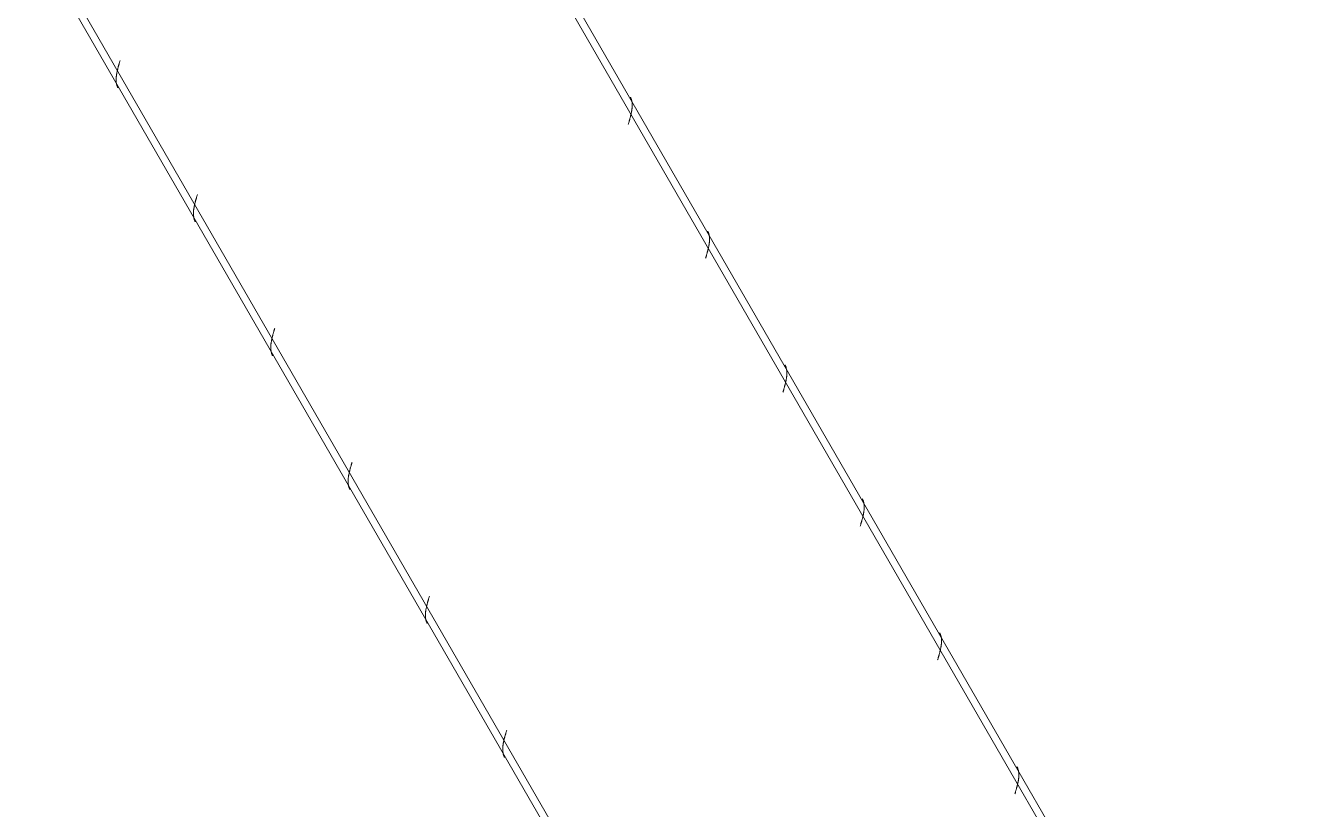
# Model space of a CAD drawing. Extents: x -3544 to 11711, y -11366 to 8565.
# Drawn here: x 5247.4 to 5335, y 3106.7 to 3160.5 of the extents above; entities that cross this region are included whole.
import ezdxf

# ---------------------------------------------------------------- set-up
doc = ezdxf.new("R2010")
doc.units = 0
doc.header["$LTSCALE"] = 30
doc.header["$MEASUREMENT"] = 0
doc.layers.get('0').update_dxf_attribs({"linetype": 'CONTINUOUS'})
doc.layers.add('EJE2$0$RLA-CONTORNO', color=30, linetype='CONTINUOUS', lineweight=15)

# ---------------------------------------------------------------- blocks, each defined once
blk = doc.blocks.new('EJE2')
at = {"layer": 'EJE2$0$RLA-CONTORNO'}
for p, q in [((2580.477, 795.92), (2400.286, 1108)), ((2564.136, 824.223), (2400.286, 1108)), ((2580.477, 796.92), (2400.863, 1108)), ((2564.241, 825.04), (2400.863, 1108)), ((2552.141, 787), (2375.481, 1092.964)), ((2375.481, 1091.964), (2551.563, 787)), ((2552.141, 787), (2388.89, 1069.74)), ((2388.785, 1068.922), (2551.563, 787)), ((2472.485, 925.699), (2472.495, 925.733)), ((2472.495, 925.733), (2472.505, 925.768)), ((2472.505, 925.768), (2472.516, 925.802)), ((2472.516, 925.802), (2472.526, 925.836)), ((2472.526, 925.836), (2472.536, 925.87)), ((2472.281, 924.816), (2472.285, 924.846)), ((2472.285, 924.846), (2472.289, 924.877)), ((2472.289, 924.877), (2472.293, 924.908)), ((2472.293, 924.908), (2472.298, 924.939)), ((2472.298, 924.939), (2472.304, 924.971)), ((2472.304, 924.971), (2472.309, 925.002)), ((2472.309, 925.002), (2472.315, 925.034)), ((2472.315, 925.034), (2472.321, 925.066)), ((2472.321, 925.066), (2472.328, 925.098)), ((2472.328, 925.098), (2472.335, 925.131)), ((2472.335, 925.131), (2472.342, 925.163)), ((2472.342, 925.163), (2472.35, 925.196)), ((2472.35, 925.196), (2472.357, 925.228)), ((2472.357, 925.228), (2472.365, 925.261)), ((2472.365, 925.261), (2472.373, 925.294)), ((2472.373, 925.294), (2472.382, 925.328)), ((2472.382, 925.328), (2472.39, 925.361)), ((2472.39, 925.361), (2472.399, 925.394)), ((2472.399, 925.394), (2472.408, 925.428)), ((2472.408, 925.428), (2472.417, 925.462)), ((2472.417, 925.462), (2472.427, 925.495)), ((2472.427, 925.495), (2472.436, 925.529)), ((2472.436, 925.529), (2472.446, 925.563)), ((2472.446, 925.563), (2472.455, 925.597)), ((2472.455, 925.597), (2472.465, 925.631)), ((2472.465, 925.631), (2472.475, 925.665)), ((2472.475, 925.665), (2472.485, 925.699)), ((2472.265, 924.609), (2472.266, 924.638)), ((2472.265, 924.58), (2472.265, 924.609)), ((2472.265, 924.552), (2472.265, 924.58)), ((2472.265, 924.524), (2472.265, 924.552)), ((2472.266, 924.496), (2472.265, 924.524)), ((2472.266, 924.638), (2472.268, 924.667)), ((2472.268, 924.468), (2472.266, 924.496)), ((2472.268, 924.667), (2472.269, 924.696)), ((2472.27, 924.441), (2472.268, 924.468)), ((2472.269, 924.696), (2472.272, 924.726)), ((2472.272, 924.414), (2472.27, 924.441)), ((2472.272, 924.726), (2472.274, 924.756)), ((2472.275, 924.388), (2472.272, 924.414)), ((2472.274, 924.756), (2472.277, 924.786)), ((2472.278, 924.361), (2472.275, 924.388)), ((2472.277, 924.786), (2472.281, 924.816)), ((2472.282, 924.335), (2472.278, 924.361)), ((2472.287, 924.309), (2472.282, 924.335)), ((2472.292, 924.284), (2472.287, 924.309)), ((2472.297, 924.259), (2472.292, 924.284)), ((2472.303, 924.234), (2472.297, 924.259)), ((2472.31, 924.209), (2472.303, 924.234)), ((2472.317, 924.185), (2472.31, 924.209)), ((2472.325, 924.161), (2472.317, 924.185)), ((2472.333, 924.137), (2472.325, 924.161)), ((2472.341, 924.114), (2472.333, 924.137)), ((2472.351, 924.091), (2472.341, 924.114)), ((2472.36, 924.068), (2472.351, 924.091)), ((2472.371, 924.046), (2472.36, 924.068)), ((2472.382, 924.024), (2472.371, 924.046)), ((2472.393, 924.002), (2472.382, 924.024)), ((2507.546, 923.346), (2507.535, 923.368)), ((2507.557, 923.324), (2507.546, 923.346)), ((2507.567, 923.302), (2507.557, 923.324)), ((2507.577, 923.279), (2507.567, 923.302)), ((2507.586, 923.256), (2507.577, 923.279)), ((2507.595, 923.233), (2507.586, 923.256)), ((2507.603, 923.209), (2507.595, 923.233)), ((2507.611, 923.185), (2507.603, 923.209)), ((2507.618, 923.161), (2507.611, 923.185)), ((2507.624, 923.136), (2507.618, 923.161)), ((2507.63, 923.112), (2507.624, 923.136)), ((2507.636, 923.086), (2507.63, 923.112)), ((2507.641, 923.061), (2507.636, 923.086)), ((2507.586, 922.207), (2507.593, 922.24)), ((2507.593, 922.24), (2507.6, 922.272)), ((2507.6, 922.272), (2507.606, 922.304)), ((2507.606, 922.304), (2507.612, 922.336)), ((2507.612, 922.336), (2507.618, 922.368)), ((2507.618, 922.368), (2507.624, 922.399)), ((2507.624, 922.399), (2507.629, 922.431)), ((2507.629, 922.431), (2507.634, 922.462)), ((2507.634, 922.462), (2507.639, 922.493)), ((2507.639, 922.493), (2507.643, 922.524)), ((2507.645, 923.035), (2507.641, 923.061)), ((2507.643, 922.524), (2507.647, 922.554)), ((2507.649, 923.009), (2507.645, 923.035)), ((2507.647, 922.554), (2507.65, 922.585)), ((2507.653, 922.983), (2507.649, 923.009)), ((2507.65, 922.585), (2507.653, 922.615)), ((2507.655, 922.956), (2507.653, 922.983)), ((2507.653, 922.615), (2507.656, 922.645)), ((2507.658, 922.929), (2507.655, 922.956)), ((2507.656, 922.645), (2507.658, 922.674)), ((2507.66, 922.902), (2507.658, 922.929)), ((2507.658, 922.674), (2507.66, 922.704)), ((2507.661, 922.874), (2507.66, 922.902)), ((2507.66, 922.704), (2507.661, 922.733)), ((2507.662, 922.847), (2507.661, 922.874)), ((2507.661, 922.733), (2507.662, 922.762)), ((2507.663, 922.818), (2507.662, 922.847)), ((2507.662, 922.762), (2507.663, 922.79)), ((2507.663, 922.79), (2507.663, 922.818)), ((2507.392, 921.5), (2507.402, 921.534)), ((2507.402, 921.534), (2507.412, 921.568)), ((2507.412, 921.568), (2507.422, 921.603)), ((2507.422, 921.603), (2507.432, 921.637)), ((2507.432, 921.637), (2507.442, 921.671)), ((2507.442, 921.671), (2507.452, 921.705)), ((2507.452, 921.705), (2507.462, 921.739)), ((2507.462, 921.739), (2507.472, 921.773)), ((2507.472, 921.773), (2507.482, 921.807)), ((2507.482, 921.807), (2507.491, 921.841)), ((2507.491, 921.841), (2507.501, 921.875)), ((2507.501, 921.875), (2507.51, 921.909)), ((2507.51, 921.909), (2507.519, 921.942)), ((2507.519, 921.942), (2507.528, 921.976)), ((2507.528, 921.976), (2507.537, 922.009)), ((2507.537, 922.009), (2507.546, 922.043)), ((2507.546, 922.043), (2507.554, 922.076)), ((2507.554, 922.076), (2507.562, 922.109)), ((2507.562, 922.109), (2507.57, 922.142)), ((2507.57, 922.142), (2507.578, 922.175)), ((2507.578, 922.175), (2507.586, 922.207)), ((2477.669, 916.076), (2477.677, 916.109)), ((2477.677, 916.109), (2477.685, 916.142)), ((2477.685, 916.142), (2477.694, 916.175)), ((2477.694, 916.175), (2477.703, 916.209)), ((2477.703, 916.209), (2477.712, 916.242)), ((2477.712, 916.242), (2477.721, 916.276)), ((2477.721, 916.276), (2477.73, 916.31)), ((2477.73, 916.31), (2477.74, 916.344)), ((2477.74, 916.344), (2477.749, 916.378)), ((2477.749, 916.378), (2477.759, 916.411)), ((2477.759, 916.411), (2477.769, 916.445)), ((2477.769, 916.445), (2477.779, 916.48)), ((2477.779, 916.48), (2477.789, 916.514)), ((2477.789, 916.514), (2477.799, 916.548)), ((2477.799, 916.548), (2477.809, 916.582)), ((2477.809, 916.582), (2477.819, 916.616)), ((2477.819, 916.616), (2477.829, 916.651)), ((2477.829, 916.651), (2477.84, 916.685)), ((2477.569, 915.423), (2477.57, 915.452)), ((2477.569, 915.395), (2477.569, 915.423)), ((2477.569, 915.366), (2477.569, 915.395)), ((2477.569, 915.338), (2477.569, 915.366)), ((2477.57, 915.31), (2477.569, 915.338)), ((2477.57, 915.452), (2477.571, 915.481)), ((2477.571, 915.283), (2477.57, 915.31)), ((2477.571, 915.481), (2477.573, 915.511)), ((2477.573, 915.256), (2477.571, 915.283)), ((2477.573, 915.511), (2477.575, 915.54)), ((2477.576, 915.229), (2477.573, 915.256)), ((2477.575, 915.54), (2477.578, 915.57)), ((2477.579, 915.202), (2477.576, 915.229)), ((2477.578, 915.57), (2477.581, 915.6)), ((2477.581, 915.6), (2477.584, 915.63)), ((2477.584, 915.63), (2477.588, 915.661)), ((2477.588, 915.661), (2477.592, 915.692)), ((2477.592, 915.692), (2477.597, 915.723)), ((2477.597, 915.723), (2477.602, 915.754)), ((2477.602, 915.754), (2477.607, 915.785)), ((2477.607, 915.785), (2477.613, 915.817)), ((2477.613, 915.817), (2477.619, 915.849)), ((2477.619, 915.849), (2477.625, 915.881)), ((2477.625, 915.881), (2477.632, 915.913)), ((2477.632, 915.913), (2477.639, 915.945)), ((2477.639, 915.945), (2477.646, 915.978)), ((2477.646, 915.978), (2477.653, 916.01)), ((2477.653, 916.01), (2477.661, 916.043)), ((2477.661, 916.043), (2477.669, 916.076)), ((2477.582, 915.176), (2477.579, 915.202)), ((2477.586, 915.15), (2477.582, 915.176)), ((2477.59, 915.124), (2477.586, 915.15)), ((2477.595, 915.098), (2477.59, 915.124)), ((2477.601, 915.073), (2477.595, 915.098)), ((2477.607, 915.048), (2477.601, 915.073)), ((2477.613, 915.024), (2477.607, 915.048)), ((2477.62, 914.999), (2477.613, 915.024)), ((2477.628, 914.975), (2477.62, 914.999)), ((2477.636, 914.952), (2477.628, 914.975)), ((2477.645, 914.929), (2477.636, 914.952)), ((2477.654, 914.906), (2477.645, 914.929)), ((2477.664, 914.883), (2477.654, 914.906)), ((2477.674, 914.86), (2477.664, 914.883)), ((2477.685, 914.838), (2477.674, 914.86)), ((2477.697, 914.817), (2477.685, 914.838)), ((2512.85, 914.161), (2512.838, 914.183)), ((2512.86, 914.139), (2512.85, 914.161)), ((2512.871, 914.116), (2512.86, 914.139)), ((2512.881, 914.094), (2512.871, 914.116)), ((2512.89, 914.071), (2512.881, 914.094)), ((2512.899, 914.047), (2512.89, 914.071)), ((2512.907, 914.024), (2512.899, 914.047)), ((2512.914, 914), (2512.907, 914.024)), ((2512.921, 913.976), (2512.914, 914)), ((2512.928, 913.951), (2512.921, 913.976)), ((2512.934, 913.926), (2512.928, 913.951)), ((2512.939, 913.901), (2512.934, 913.926)), ((2512.944, 913.875), (2512.939, 913.901)), ((2512.949, 913.85), (2512.944, 913.875)), ((2512.953, 913.824), (2512.949, 913.85)), ((2512.956, 913.797), (2512.953, 913.824)), ((2512.959, 913.771), (2512.956, 913.797)), ((2512.957, 913.429), (2512.96, 913.459)), ((2512.961, 913.744), (2512.959, 913.771)), ((2512.96, 913.459), (2512.962, 913.489)), ((2512.963, 913.716), (2512.961, 913.744)), ((2512.962, 913.489), (2512.964, 913.518)), ((2512.965, 913.689), (2512.963, 913.716)), ((2512.964, 913.518), (2512.965, 913.547)), ((2512.966, 913.661), (2512.965, 913.689)), ((2512.965, 913.547), (2512.966, 913.576)), ((2512.966, 913.633), (2512.966, 913.661)), ((2512.966, 913.605), (2512.966, 913.633)), ((2512.966, 913.576), (2512.966, 913.605)), ((2512.766, 912.554), (2512.776, 912.588)), ((2512.776, 912.588), (2512.785, 912.622)), ((2512.785, 912.622), (2512.795, 912.656)), ((2512.795, 912.656), (2512.805, 912.689)), ((2512.805, 912.689), (2512.814, 912.723)), ((2512.814, 912.723), (2512.823, 912.757)), ((2512.823, 912.757), (2512.832, 912.79)), ((2512.832, 912.79), (2512.841, 912.824)), ((2512.841, 912.824), (2512.849, 912.857)), ((2512.849, 912.857), (2512.858, 912.89)), ((2512.858, 912.89), (2512.866, 912.923)), ((2512.866, 912.923), (2512.874, 912.956)), ((2512.874, 912.956), (2512.882, 912.989)), ((2512.882, 912.989), (2512.889, 913.022)), ((2512.889, 913.022), (2512.896, 913.054)), ((2512.896, 913.054), (2512.903, 913.086)), ((2512.903, 913.086), (2512.91, 913.119)), ((2512.91, 913.119), (2512.916, 913.151)), ((2512.916, 913.151), (2512.922, 913.182)), ((2512.922, 913.182), (2512.928, 913.214)), ((2512.928, 913.214), (2512.933, 913.245)), ((2512.933, 913.245), (2512.938, 913.276)), ((2512.938, 913.276), (2512.942, 913.307)), ((2512.942, 913.307), (2512.947, 913.338)), ((2512.947, 913.338), (2512.95, 913.369)), ((2512.95, 913.369), (2512.954, 913.399)), ((2512.954, 913.399), (2512.957, 913.429)), ((2512.695, 912.314), (2512.705, 912.349)), ((2512.705, 912.349), (2512.716, 912.383)), ((2512.716, 912.383), (2512.726, 912.417)), ((2512.726, 912.417), (2512.736, 912.451)), ((2512.736, 912.451), (2512.746, 912.486)), ((2512.746, 912.486), (2512.756, 912.52)), ((2512.756, 912.52), (2512.766, 912.554)), ((2483.082, 907.294), (2483.092, 907.328)), ((2483.092, 907.328), (2483.103, 907.362)), ((2483.103, 907.362), (2483.113, 907.397)), ((2483.113, 907.397), (2483.123, 907.431)), ((2483.123, 907.431), (2483.133, 907.465)), ((2483.133, 907.465), (2483.143, 907.499)), ((2482.885, 906.415), (2482.888, 906.445)), ((2482.888, 906.445), (2482.892, 906.475)), ((2482.892, 906.475), (2482.896, 906.506)), ((2482.896, 906.506), (2482.901, 906.537)), ((2482.901, 906.537), (2482.906, 906.568)), ((2482.906, 906.568), (2482.911, 906.6)), ((2482.911, 906.6), (2482.916, 906.631)), ((2482.916, 906.631), (2482.922, 906.663)), ((2482.922, 906.663), (2482.929, 906.695)), ((2482.929, 906.695), (2482.935, 906.727)), ((2482.935, 906.727), (2482.942, 906.76)), ((2482.942, 906.76), (2482.949, 906.792)), ((2482.949, 906.792), (2482.957, 906.825)), ((2482.957, 906.825), (2482.964, 906.857)), ((2482.964, 906.857), (2482.972, 906.89)), ((2482.972, 906.89), (2482.981, 906.923)), ((2482.981, 906.923), (2482.989, 906.957)), ((2482.989, 906.957), (2482.998, 906.99)), ((2482.998, 906.99), (2483.006, 907.023)), ((2483.006, 907.023), (2483.015, 907.057)), ((2483.015, 907.057), (2483.024, 907.091)), ((2483.024, 907.091), (2483.034, 907.124)), ((2483.034, 907.124), (2483.043, 907.158)), ((2483.043, 907.158), (2483.053, 907.192)), ((2483.053, 907.192), (2483.063, 907.226)), ((2483.063, 907.226), (2483.072, 907.26)), ((2483.072, 907.26), (2483.082, 907.294)), ((2482.872, 906.209), (2482.873, 906.238)), ((2482.872, 906.181), (2482.872, 906.209)), ((2482.873, 906.153), (2482.872, 906.181)), ((2482.873, 906.238), (2482.874, 906.267)), ((2482.874, 906.125), (2482.873, 906.153)), ((2482.874, 906.267), (2482.875, 906.296)), ((2482.875, 906.097), (2482.874, 906.125)), ((2482.875, 906.296), (2482.877, 906.325)), ((2482.877, 906.07), (2482.875, 906.097)), ((2482.877, 906.325), (2482.879, 906.355)), ((2482.879, 906.043), (2482.877, 906.07)), ((2482.879, 906.355), (2482.881, 906.384)), ((2482.882, 906.016), (2482.879, 906.043)), ((2482.881, 906.384), (2482.885, 906.415)), ((2482.886, 905.99), (2482.882, 906.016)), ((2482.89, 905.964), (2482.886, 905.99)), ((2482.894, 905.938), (2482.89, 905.964)), ((2482.899, 905.913), (2482.894, 905.938)), ((2482.904, 905.888), (2482.899, 905.913)), ((2482.91, 905.863), (2482.904, 905.888)), ((2482.917, 905.838), (2482.91, 905.863)), ((2482.924, 905.814), (2482.917, 905.838)), ((2482.932, 905.79), (2482.924, 905.814)), ((2482.94, 905.766), (2482.932, 905.79)), ((2482.949, 905.743), (2482.94, 905.766)), ((2482.958, 905.72), (2482.949, 905.743)), ((2482.968, 905.697), (2482.958, 905.72)), ((2482.978, 905.675), (2482.968, 905.697)), ((2482.989, 905.653), (2482.978, 905.675)), ((2483, 905.631), (2482.989, 905.653)), ((2518.153, 904.975), (2518.142, 904.997)), ((2518.164, 904.953), (2518.153, 904.975)), ((2518.174, 904.931), (2518.164, 904.953)), ((2518.184, 904.908), (2518.174, 904.931)), ((2518.193, 904.885), (2518.184, 904.908)), ((2518.202, 904.862), (2518.193, 904.885)), ((2518.21, 904.838), (2518.202, 904.862)), ((2518.218, 904.814), (2518.21, 904.838)), ((2518.225, 904.79), (2518.218, 904.814)), ((2518.232, 904.765), (2518.225, 904.79)), ((2518.238, 904.741), (2518.232, 904.765)), ((2518.243, 904.715), (2518.238, 904.741)), ((2518.248, 904.69), (2518.243, 904.715)), ((2518.185, 903.804), (2518.193, 903.836)), ((2518.193, 903.836), (2518.2, 903.869)), ((2518.2, 903.869), (2518.207, 903.901)), ((2518.207, 903.901), (2518.213, 903.933)), ((2518.213, 903.933), (2518.22, 903.965)), ((2518.22, 903.965), (2518.226, 903.997)), ((2518.226, 903.997), (2518.231, 904.028)), ((2518.231, 904.028), (2518.236, 904.06)), ((2518.236, 904.06), (2518.241, 904.091)), ((2518.241, 904.091), (2518.246, 904.122)), ((2518.246, 904.122), (2518.25, 904.153)), ((2518.252, 904.664), (2518.248, 904.69)), ((2518.25, 904.153), (2518.254, 904.183)), ((2518.256, 904.638), (2518.252, 904.664)), ((2518.254, 904.183), (2518.257, 904.214)), ((2518.26, 904.612), (2518.256, 904.638)), ((2518.257, 904.214), (2518.26, 904.244)), ((2518.263, 904.585), (2518.26, 904.612)), ((2518.26, 904.244), (2518.263, 904.274)), ((2518.265, 904.558), (2518.263, 904.585)), ((2518.263, 904.274), (2518.265, 904.303)), ((2518.267, 904.531), (2518.265, 904.558)), ((2518.265, 904.303), (2518.267, 904.333)), ((2518.268, 904.503), (2518.267, 904.531)), ((2518.267, 904.333), (2518.268, 904.362)), ((2518.269, 904.476), (2518.268, 904.503)), ((2518.268, 904.362), (2518.269, 904.391)), ((2518.27, 904.447), (2518.269, 904.476)), ((2518.269, 904.391), (2518.27, 904.419)), ((2518.27, 904.419), (2518.27, 904.447)), ((2517.999, 903.129), (2518.009, 903.163)), ((2518.009, 903.163), (2518.019, 903.197)), ((2518.019, 903.197), (2518.029, 903.232)), ((2518.029, 903.232), (2518.039, 903.266)), ((2518.039, 903.266), (2518.05, 903.3)), ((2518.05, 903.3), (2518.06, 903.334)), ((2518.06, 903.334), (2518.069, 903.368)), ((2518.069, 903.368), (2518.079, 903.402)), ((2518.079, 903.402), (2518.089, 903.436)), ((2518.089, 903.436), (2518.099, 903.47)), ((2518.099, 903.47), (2518.108, 903.504)), ((2518.108, 903.504), (2518.117, 903.538)), ((2518.117, 903.538), (2518.127, 903.571)), ((2518.127, 903.571), (2518.136, 903.605)), ((2518.136, 903.605), (2518.144, 903.638)), ((2518.144, 903.638), (2518.153, 903.672)), ((2518.153, 903.672), (2518.161, 903.705)), ((2518.161, 903.705), (2518.17, 903.738)), ((2518.17, 903.738), (2518.178, 903.771)), ((2518.178, 903.771), (2518.185, 903.804)), ((2488.268, 897.672), (2488.276, 897.705)), ((2488.276, 897.705), (2488.284, 897.738)), ((2488.284, 897.738), (2488.293, 897.771)), ((2488.293, 897.771), (2488.301, 897.804)), ((2488.301, 897.804), (2488.31, 897.838)), ((2488.31, 897.838), (2488.319, 897.871)), ((2488.319, 897.871), (2488.328, 897.905)), ((2488.328, 897.905), (2488.337, 897.939)), ((2488.337, 897.939), (2488.347, 897.973)), ((2488.347, 897.973), (2488.357, 898.007)), ((2488.357, 898.007), (2488.366, 898.04)), ((2488.366, 898.04), (2488.376, 898.074)), ((2488.376, 898.074), (2488.386, 898.109)), ((2488.386, 898.109), (2488.396, 898.143)), ((2488.396, 898.143), (2488.406, 898.177)), ((2488.406, 898.177), (2488.416, 898.211)), ((2488.416, 898.211), (2488.426, 898.245)), ((2488.426, 898.245), (2488.437, 898.279)), ((2488.437, 898.279), (2488.447, 898.314)), ((2488.176, 897.052), (2488.177, 897.081)), ((2488.176, 897.024), (2488.176, 897.052)), ((2488.176, 896.995), (2488.176, 897.024)), ((2488.176, 896.967), (2488.176, 896.995)), ((2488.177, 896.939), (2488.176, 896.967)), ((2488.177, 897.081), (2488.178, 897.11)), ((2488.179, 896.912), (2488.177, 896.939)), ((2488.178, 897.11), (2488.18, 897.14)), ((2488.181, 896.885), (2488.179, 896.912)), ((2488.18, 897.14), (2488.182, 897.169)), ((2488.183, 896.858), (2488.181, 896.885)), ((2488.182, 897.169), (2488.185, 897.199)), ((2488.186, 896.831), (2488.183, 896.858)), ((2488.185, 897.199), (2488.188, 897.229)), ((2488.189, 896.805), (2488.186, 896.831)), ((2488.188, 897.229), (2488.192, 897.259)), ((2488.192, 897.259), (2488.195, 897.29)), ((2488.195, 897.29), (2488.2, 897.321)), ((2488.2, 897.321), (2488.204, 897.352)), ((2488.204, 897.352), (2488.209, 897.383)), ((2488.209, 897.383), (2488.214, 897.414)), ((2488.214, 897.414), (2488.22, 897.446)), ((2488.22, 897.446), (2488.226, 897.478)), ((2488.226, 897.478), (2488.232, 897.51)), ((2488.232, 897.51), (2488.239, 897.542)), ((2488.239, 897.542), (2488.246, 897.574)), ((2488.246, 897.574), (2488.253, 897.607)), ((2488.253, 897.607), (2488.26, 897.639)), ((2488.26, 897.639), (2488.268, 897.672)), ((2488.193, 896.779), (2488.189, 896.805)), ((2488.198, 896.753), (2488.193, 896.779)), ((2488.203, 896.727), (2488.198, 896.753)), ((2488.208, 896.702), (2488.203, 896.727)), ((2488.214, 896.677), (2488.208, 896.702)), ((2488.221, 896.653), (2488.214, 896.677)), ((2488.228, 896.628), (2488.221, 896.653)), ((2488.235, 896.604), (2488.228, 896.628)), ((2488.243, 896.581), (2488.235, 896.604)), ((2488.252, 896.558), (2488.243, 896.581)), ((2488.261, 896.535), (2488.252, 896.558)), ((2488.271, 896.512), (2488.261, 896.535)), ((2488.282, 896.489), (2488.271, 896.512)), ((2488.292, 896.467), (2488.282, 896.489)), ((2488.304, 896.446), (2488.292, 896.467)), ((2523.457, 895.79), (2523.445, 895.812)), ((2523.468, 895.768), (2523.457, 895.79)), ((2523.478, 895.745), (2523.468, 895.768)), ((2523.488, 895.723), (2523.478, 895.745)), ((2523.497, 895.7), (2523.488, 895.723)), ((2523.506, 895.676), (2523.497, 895.7)), ((2523.514, 895.653), (2523.506, 895.676)), ((2523.521, 895.629), (2523.514, 895.653)), ((2523.529, 895.605), (2523.521, 895.629)), ((2523.535, 895.58), (2523.529, 895.605)), ((2523.541, 895.555), (2523.535, 895.58)), ((2523.547, 895.53), (2523.541, 895.555)), ((2523.552, 895.504), (2523.547, 895.53)), ((2523.556, 895.479), (2523.552, 895.504)), ((2523.56, 895.453), (2523.556, 895.479)), ((2523.563, 895.426), (2523.56, 895.453)), ((2523.566, 895.4), (2523.563, 895.426)), ((2523.564, 895.058), (2523.567, 895.088)), ((2523.569, 895.373), (2523.566, 895.4)), ((2523.567, 895.088), (2523.569, 895.118)), ((2523.571, 895.345), (2523.569, 895.373)), ((2523.569, 895.118), (2523.571, 895.147)), ((2523.572, 895.318), (2523.571, 895.345)), ((2523.571, 895.147), (2523.572, 895.176)), ((2523.573, 895.29), (2523.572, 895.318)), ((2523.572, 895.176), (2523.573, 895.205)), ((2523.573, 895.262), (2523.573, 895.29)), ((2523.573, 895.234), (2523.573, 895.262)), ((2523.573, 895.205), (2523.573, 895.234)), ((2523.373, 894.183), (2523.383, 894.217)), ((2523.383, 894.217), (2523.393, 894.251)), ((2523.393, 894.251), (2523.402, 894.285)), ((2523.402, 894.285), (2523.412, 894.318)), ((2523.412, 894.318), (2523.421, 894.352)), ((2523.421, 894.352), (2523.43, 894.386)), ((2523.43, 894.386), (2523.439, 894.419)), ((2523.439, 894.419), (2523.448, 894.453)), ((2523.448, 894.453), (2523.457, 894.486)), ((2523.457, 894.486), (2523.465, 894.519)), ((2523.465, 894.519), (2523.473, 894.552)), ((2523.473, 894.552), (2523.481, 894.585)), ((2523.481, 894.585), (2523.489, 894.618)), ((2523.489, 894.618), (2523.496, 894.651)), ((2523.496, 894.651), (2523.503, 894.683)), ((2523.503, 894.683), (2523.51, 894.715)), ((2523.51, 894.715), (2523.517, 894.748)), ((2523.517, 894.748), (2523.523, 894.78)), ((2523.523, 894.78), (2523.529, 894.811)), ((2523.529, 894.811), (2523.535, 894.843)), ((2523.535, 894.843), (2523.54, 894.874)), ((2523.54, 894.874), (2523.545, 894.905)), ((2523.545, 894.905), (2523.55, 894.936)), ((2523.55, 894.936), (2523.554, 894.967)), ((2523.554, 894.967), (2523.558, 894.998)), ((2523.558, 894.998), (2523.561, 895.028)), ((2523.561, 895.028), (2523.564, 895.058)), ((2523.302, 893.943), (2523.313, 893.978)), ((2523.313, 893.978), (2523.323, 894.012)), ((2523.323, 894.012), (2523.333, 894.046)), ((2523.333, 894.046), (2523.343, 894.08)), ((2523.343, 894.08), (2523.353, 894.115)), ((2523.353, 894.115), (2523.363, 894.149)), ((2523.363, 894.149), (2523.373, 894.183)), ((2493.69, 888.923), (2493.7, 888.957)), ((2493.7, 888.957), (2493.71, 888.991)), ((2493.71, 888.991), (2493.72, 889.026)), ((2493.72, 889.026), (2493.73, 889.06)), ((2493.73, 889.06), (2493.74, 889.094)), ((2493.74, 889.094), (2493.75, 889.128)), ((2493.492, 888.044), (2493.495, 888.074)), ((2493.495, 888.074), (2493.499, 888.104)), ((2493.499, 888.104), (2493.503, 888.135)), ((2493.503, 888.135), (2493.508, 888.166)), ((2493.508, 888.166), (2493.513, 888.197)), ((2493.513, 888.197), (2493.518, 888.229)), ((2493.518, 888.229), (2493.524, 888.26)), ((2493.524, 888.26), (2493.53, 888.292)), ((2493.53, 888.292), (2493.536, 888.324)), ((2493.536, 888.324), (2493.542, 888.356)), ((2493.542, 888.356), (2493.549, 888.389)), ((2493.549, 888.389), (2493.556, 888.421)), ((2493.556, 888.421), (2493.564, 888.454)), ((2493.564, 888.454), (2493.572, 888.486)), ((2493.572, 888.486), (2493.58, 888.519)), ((2493.58, 888.519), (2493.588, 888.552)), ((2493.588, 888.552), (2493.596, 888.586)), ((2493.596, 888.586), (2493.605, 888.619)), ((2493.605, 888.619), (2493.614, 888.652)), ((2493.614, 888.652), (2493.623, 888.686)), ((2493.623, 888.686), (2493.632, 888.72)), ((2493.632, 888.72), (2493.641, 888.753)), ((2493.641, 888.753), (2493.65, 888.787)), ((2493.65, 888.787), (2493.66, 888.821)), ((2493.66, 888.821), (2493.67, 888.855)), ((2493.67, 888.855), (2493.68, 888.889)), ((2493.68, 888.889), (2493.69, 888.923)), ((2493.479, 887.838), (2493.48, 887.867)), ((2493.479, 887.81), (2493.479, 887.838)), ((2493.48, 887.782), (2493.479, 887.81)), ((2493.48, 887.867), (2493.481, 887.896)), ((2493.481, 887.754), (2493.48, 887.782)), ((2493.481, 887.896), (2493.482, 887.925)), ((2493.482, 887.726), (2493.481, 887.754)), ((2493.482, 887.925), (2493.484, 887.954)), ((2493.484, 887.699), (2493.482, 887.726)), ((2493.484, 887.954), (2493.486, 887.984)), ((2493.487, 887.672), (2493.484, 887.699)), ((2493.486, 887.984), (2493.489, 888.013)), ((2493.489, 887.645), (2493.487, 887.672)), ((2493.489, 888.013), (2493.492, 888.044)), ((2493.493, 887.619), (2493.489, 887.645)), ((2493.497, 887.593), (2493.493, 887.619)), ((2493.501, 887.567), (2493.497, 887.593)), ((2493.506, 887.542), (2493.501, 887.567)), ((2493.512, 887.517), (2493.506, 887.542)), ((2493.518, 887.492), (2493.512, 887.517)), ((2493.524, 887.467), (2493.518, 887.492)), ((2493.531, 887.443), (2493.524, 887.467)), ((2493.539, 887.419), (2493.531, 887.443)), ((2493.547, 887.395), (2493.539, 887.419)), ((2493.556, 887.372), (2493.547, 887.395)), ((2493.565, 887.349), (2493.556, 887.372)), ((2493.575, 887.326), (2493.565, 887.349)), ((2493.585, 887.304), (2493.575, 887.326)), ((2493.596, 887.282), (2493.585, 887.304)), ((2493.607, 887.26), (2493.596, 887.282)), ((2528.76, 886.604), (2528.749, 886.626)), ((2528.771, 886.582), (2528.76, 886.604)), ((2528.782, 886.56), (2528.771, 886.582)), ((2528.791, 886.537), (2528.782, 886.56)), ((2528.801, 886.514), (2528.791, 886.537)), ((2528.809, 886.491), (2528.801, 886.514)), ((2528.817, 886.467), (2528.809, 886.491)), ((2528.825, 886.443), (2528.817, 886.467)), ((2528.832, 886.419), (2528.825, 886.443)), ((2528.839, 886.394), (2528.832, 886.419)), ((2528.845, 886.37), (2528.839, 886.394)), ((2528.85, 886.344), (2528.845, 886.37)), ((2528.855, 886.319), (2528.85, 886.344)), ((2528.86, 886.293), (2528.855, 886.319)), ((2528.785, 885.4), (2528.792, 885.432)), ((2528.792, 885.432), (2528.8, 885.465)), ((2528.8, 885.465), (2528.807, 885.498)), ((2528.807, 885.498), (2528.814, 885.53)), ((2528.814, 885.53), (2528.821, 885.562)), ((2528.821, 885.562), (2528.827, 885.594)), ((2528.827, 885.594), (2528.833, 885.626)), ((2528.833, 885.626), (2528.838, 885.657)), ((2528.838, 885.657), (2528.844, 885.689)), ((2528.844, 885.689), (2528.849, 885.72)), ((2528.849, 885.72), (2528.853, 885.751)), ((2528.853, 885.751), (2528.857, 885.782)), ((2528.857, 885.782), (2528.861, 885.812)), ((2528.864, 886.267), (2528.86, 886.293)), ((2528.861, 885.812), (2528.865, 885.843)), ((2528.867, 886.241), (2528.864, 886.267)), ((2528.865, 885.843), (2528.868, 885.873)), ((2528.87, 886.214), (2528.867, 886.241)), ((2528.868, 885.873), (2528.87, 885.903)), ((2528.872, 886.187), (2528.87, 886.214)), ((2528.87, 885.903), (2528.873, 885.932)), ((2528.874, 886.16), (2528.872, 886.187)), ((2528.873, 885.932), (2528.874, 885.962)), ((2528.876, 886.132), (2528.874, 886.16)), ((2528.874, 885.962), (2528.876, 885.991)), ((2528.877, 886.105), (2528.876, 886.132)), ((2528.876, 885.991), (2528.877, 886.02)), ((2528.877, 886.076), (2528.877, 886.105)), ((2528.877, 886.048), (2528.877, 886.076)), ((2528.877, 886.02), (2528.877, 886.048)), ((2528.606, 884.758), (2528.616, 884.792)), ((2528.616, 884.792), (2528.626, 884.826)), ((2528.626, 884.826), (2528.637, 884.861)), ((2528.637, 884.861), (2528.647, 884.895)), ((2528.647, 884.895), (2528.657, 884.929)), ((2528.657, 884.929), (2528.667, 884.963)), ((2528.667, 884.963), (2528.677, 884.997)), ((2528.677, 884.997), (2528.687, 885.031)), ((2528.687, 885.031), (2528.696, 885.065)), ((2528.696, 885.065), (2528.706, 885.099)), ((2528.706, 885.099), (2528.715, 885.133)), ((2528.715, 885.133), (2528.725, 885.167)), ((2528.725, 885.167), (2528.734, 885.2)), ((2528.734, 885.2), (2528.743, 885.234)), ((2528.743, 885.234), (2528.752, 885.267)), ((2528.752, 885.267), (2528.76, 885.301)), ((2528.76, 885.301), (2528.769, 885.334)), ((2528.769, 885.334), (2528.777, 885.367)), ((2528.777, 885.367), (2528.785, 885.4)), ((2498.867, 879.268), (2498.875, 879.301)), ((2498.875, 879.301), (2498.883, 879.334)), ((2498.883, 879.334), (2498.891, 879.367)), ((2498.891, 879.367), (2498.9, 879.4)), ((2498.9, 879.4), (2498.908, 879.433)), ((2498.908, 879.433), (2498.917, 879.467)), ((2498.917, 879.467), (2498.926, 879.5)), ((2498.926, 879.5), (2498.935, 879.534)), ((2498.935, 879.534), (2498.945, 879.568)), ((2498.945, 879.568), (2498.954, 879.602)), ((2498.954, 879.602), (2498.964, 879.635)), ((2498.964, 879.635), (2498.973, 879.669)), ((2498.973, 879.669), (2498.983, 879.703)), ((2498.983, 879.703), (2498.993, 879.738)), ((2498.993, 879.738), (2499.003, 879.772)), ((2499.003, 879.772), (2499.013, 879.806)), ((2499.013, 879.806), (2499.023, 879.84)), ((2499.023, 879.84), (2499.034, 879.874)), ((2499.034, 879.874), (2499.044, 879.908)), ((2499.044, 879.908), (2499.054, 879.943)), ((2498.783, 878.681), (2498.784, 878.71)), ((2498.783, 878.653), (2498.783, 878.681)), ((2498.783, 878.624), (2498.783, 878.653)), ((2498.783, 878.596), (2498.783, 878.624)), ((2498.784, 878.568), (2498.783, 878.596)), ((2498.784, 878.71), (2498.786, 878.739)), ((2498.786, 878.541), (2498.784, 878.568)), ((2498.786, 878.739), (2498.787, 878.768)), ((2498.788, 878.514), (2498.786, 878.541)), ((2498.787, 878.768), (2498.79, 878.798)), ((2498.79, 878.487), (2498.788, 878.514)), ((2498.79, 878.798), (2498.792, 878.828)), ((2498.793, 878.46), (2498.79, 878.487)), ((2498.792, 878.828), (2498.795, 878.858)), ((2498.796, 878.434), (2498.793, 878.46)), ((2498.795, 878.858), (2498.799, 878.888)), ((2498.8, 878.408), (2498.796, 878.434)), ((2498.799, 878.888), (2498.803, 878.919)), ((2498.803, 878.919), (2498.807, 878.95)), ((2498.807, 878.95), (2498.811, 878.981)), ((2498.811, 878.981), (2498.816, 879.012)), ((2498.816, 879.012), (2498.822, 879.043)), ((2498.822, 879.043), (2498.827, 879.075)), ((2498.827, 879.075), (2498.833, 879.107)), ((2498.833, 879.107), (2498.839, 879.139)), ((2498.839, 879.139), (2498.846, 879.171)), ((2498.846, 879.171), (2498.853, 879.203)), ((2498.853, 879.203), (2498.86, 879.236)), ((2498.86, 879.236), (2498.867, 879.268)), ((2498.805, 878.382), (2498.8, 878.408)), ((2498.81, 878.356), (2498.805, 878.382)), ((2498.815, 878.331), (2498.81, 878.356)), ((2498.821, 878.306), (2498.815, 878.331)), ((2498.828, 878.282), (2498.821, 878.306)), ((2498.835, 878.257), (2498.828, 878.282)), ((2498.842, 878.233), (2498.835, 878.257)), ((2498.851, 878.21), (2498.842, 878.233)), ((2498.859, 878.186), (2498.851, 878.21)), ((2498.869, 878.163), (2498.859, 878.186)), ((2498.878, 878.141), (2498.869, 878.163)), ((2498.889, 878.118), (2498.878, 878.141)), ((2498.9, 878.096), (2498.889, 878.118)), ((2498.911, 878.075), (2498.9, 878.096)), ((2534.064, 877.419), (2534.052, 877.441)), ((2534.075, 877.397), (2534.064, 877.419)), ((2534.085, 877.374), (2534.075, 877.397)), ((2534.095, 877.352), (2534.085, 877.374)), ((2534.104, 877.329), (2534.095, 877.352)), ((2534.113, 877.305), (2534.104, 877.329)), ((2534.121, 877.282), (2534.113, 877.305)), ((2534.129, 877.258), (2534.121, 877.282)), ((2534.136, 877.234), (2534.129, 877.258)), ((2534.142, 877.209), (2534.136, 877.234)), ((2534.148, 877.184), (2534.142, 877.209)), ((2534.154, 877.159), (2534.148, 877.184)), ((2534.159, 877.133), (2534.154, 877.159)), ((2534.163, 877.108), (2534.159, 877.133)), ((2534.167, 877.082), (2534.163, 877.108)), ((2534.171, 877.055), (2534.167, 877.082)), ((2534.168, 876.657), (2534.171, 876.687)), ((2534.173, 877.029), (2534.171, 877.055)), ((2534.171, 876.687), (2534.174, 876.717)), ((2534.176, 877.002), (2534.173, 877.029)), ((2534.174, 876.717), (2534.176, 876.747)), ((2534.178, 876.974), (2534.176, 877.002)), ((2534.176, 876.747), (2534.178, 876.776)), ((2534.179, 876.947), (2534.178, 876.974)), ((2534.178, 876.776), (2534.179, 876.805)), ((2534.18, 876.919), (2534.179, 876.947)), ((2534.179, 876.805), (2534.18, 876.834)), ((2534.181, 876.891), (2534.18, 876.919)), ((2534.18, 876.834), (2534.181, 876.863)), ((2534.181, 876.863), (2534.181, 876.891)), ((2533.97, 875.778), (2533.98, 875.812)), ((2533.98, 875.812), (2533.99, 875.846)), ((2533.99, 875.846), (2534, 875.88)), ((2534, 875.88), (2534.009, 875.914)), ((2534.009, 875.914), (2534.019, 875.947)), ((2534.019, 875.947), (2534.028, 875.981)), ((2534.028, 875.981), (2534.037, 876.015)), ((2534.037, 876.015), (2534.046, 876.048)), ((2534.046, 876.048), (2534.055, 876.082)), ((2534.055, 876.082), (2534.064, 876.115)), ((2534.064, 876.115), (2534.072, 876.148)), ((2534.072, 876.148), (2534.08, 876.181)), ((2534.08, 876.181), (2534.088, 876.214)), ((2534.088, 876.214), (2534.096, 876.247)), ((2534.096, 876.247), (2534.103, 876.28)), ((2534.103, 876.28), (2534.111, 876.312)), ((2534.111, 876.312), (2534.118, 876.344)), ((2534.118, 876.344), (2534.124, 876.377)), ((2534.124, 876.377), (2534.13, 876.409)), ((2534.13, 876.409), (2534.136, 876.44)), ((2534.136, 876.44), (2534.142, 876.472)), ((2534.142, 876.472), (2534.147, 876.503)), ((2534.147, 876.503), (2534.152, 876.534)), ((2534.152, 876.534), (2534.157, 876.565)), ((2534.157, 876.565), (2534.161, 876.596)), ((2534.161, 876.596), (2534.165, 876.627)), ((2534.165, 876.627), (2534.168, 876.657)), ((2533.91, 875.572), (2533.92, 875.607)), ((2533.92, 875.607), (2533.93, 875.641)), ((2533.93, 875.641), (2533.94, 875.675)), ((2533.94, 875.675), (2533.95, 875.709)), ((2533.95, 875.709), (2533.96, 875.743)), ((2533.96, 875.743), (2533.97, 875.778))]:
    blk.add_line(p, q, dxfattribs=at)

msp = doc.modelspace()

# ---------------------------------------------------------------- block references
msp.add_blockref('EJE2', (2781.393, 2232.228))

doc.saveas('drawing.dxf')
